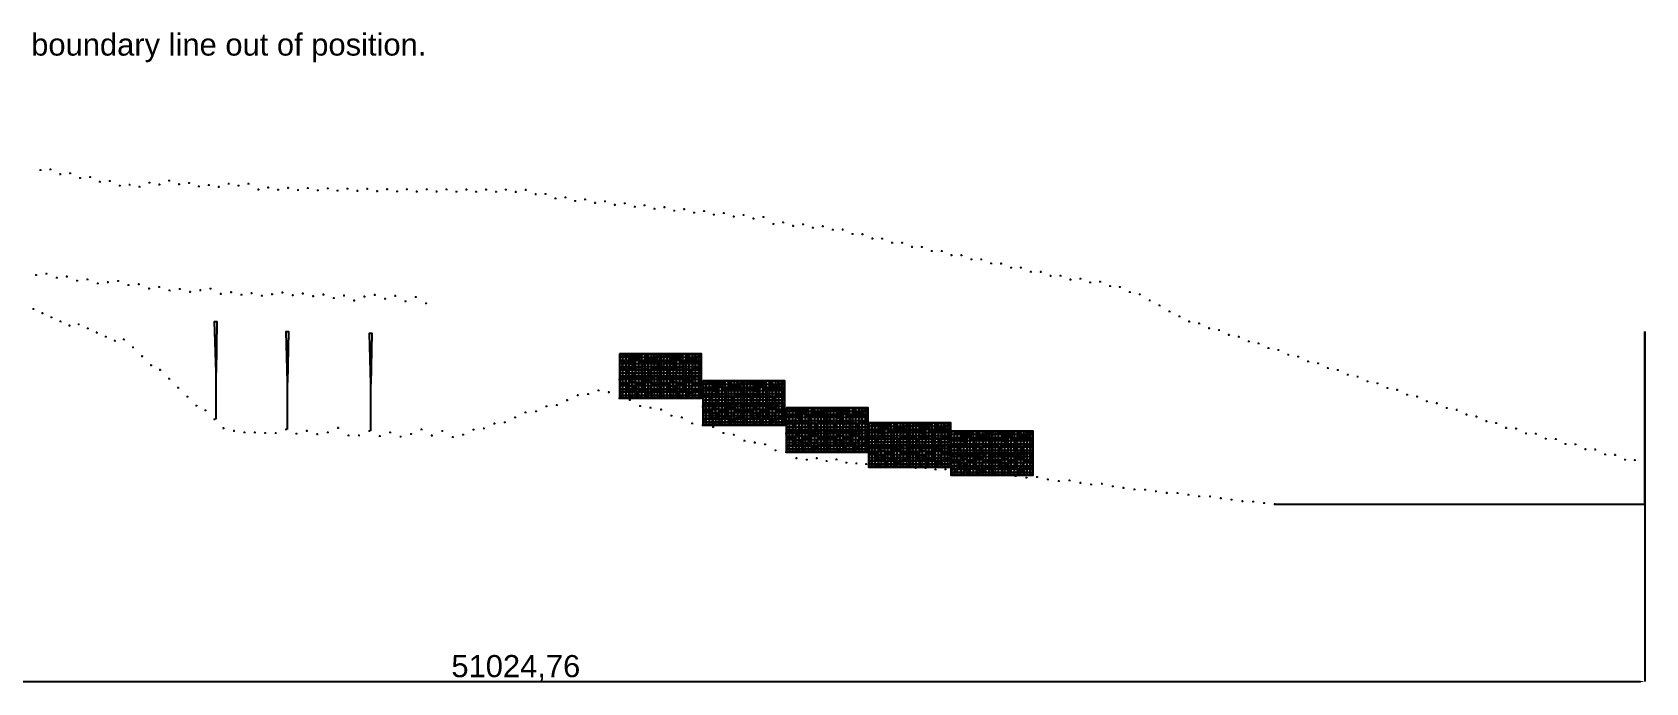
# Model space of a CAD drawing. Header units: millimetres. Extents: x -20 to 139867, y 57001 to 93759.
# Drawn here: x 103404 to 139867, y 64361 to 79057 of the extents above; entities that cross this region are included whole.
import ezdxf

# ---------------------------------------------------------------- set-up
doc = ezdxf.new("R2010")
doc.units = ezdxf.units.MM
doc.header["$PDMODE"] = 34
doc.header["$PDSIZE"] = 20
for name, color, linetype in [('cad-block.com', 250, 'Continuous'), ('hatch stone', 254, 'Continuous'), ('net', 4, 'Continuous')]:
    doc.layers.add(name, color=color, linetype=linetype)
doc.styles.get("Standard").update_dxf_attribs({"font": 'arial.ttf', "height": 100})
doc.dimstyles.new('ISO-25', dxfattribs={"dimtxt": 2.5, "dimasz": 2.5, "dimexe": 1.25, "dimexo": 0.625, "dimtad": 1, "dimtxsty": 'Standard', "dimcen": 2.5, "dimadec": 0, "dimazin": 0, "dimtfac": 1, "dimtmove": 0, "dimatfit": 3, "dimfxl": 1, "dimarcsym": 0})

# ---------------------------------------------------------------- blocks, each defined once
blk = doc.blocks.new('*D4')
at = {"color": 0, "lineweight": -2, "transparency": 16777216}
for p, q in [((88820, 78624), (88820, 64387)), ((139845, 72295), (139845, 64387)), ((88920, 64388), (139745, 64388))]:
    blk.add_line(p, q, dxfattribs=at)
at = {"color": 0, "transparency": 16777216}
for points in [[(88920, 64405), (88920, 64372), (88820, 64388)], [(139745, 64405), (139745, 64372), (139845, 64388)]]:
    blk.add_solid(points, dxfattribs=at)
at = {"layer": 'Defpoints', "color": 0, "transparency": 16777216}
for p in [(88820, 78625), (139845, 72296), (139845, 64388)]:
    blk.add_point(p, dxfattribs=at)
at = {"color": 0, "transparency": 16777216, "insert": (114332, 64690), "char_height": 500, "attachment_point": 5}
blk.add_mtext('51024,76', dxfattribs=at)
blk = doc.blocks.new('Gabion wall')
at = {"layer": 'hatch stone'}
h = blk.add_hatch(color=256, dxfattribs=at)
h.dxf.hatch_style = 1
h.paths.add_polyline_path([(401, 696), (401, 690), (424, 676), (443, 686), (444, 696)])
h.paths.add_polyline_path([(619, 470), (634, 440), (644, 438), (644, 474)])
h.paths.add_polyline_path([(603, 559), (603, 565), (606, 570), (634, 581), (645, 581), (645, 565), (645, 553), (641, 549), (641, 540), (633, 533), (627, 533)])
h.paths.add_polyline_path([(565, 645), (556, 648), (543, 678), (571, 689), (623, 695), (644, 683), (637, 656), (623, 660), (597, 660)])
h.paths.add_polyline_path([(446, 616), (442, 620), (436, 629), (440, 643), (430, 671), (438, 681), (443, 681), (456, 693), (470, 693), (479, 696), (524, 696), (536, 684), (553, 645), (541, 626), (523, 623), (492, 617)])
h.paths.add_polyline_path([(579, 572), (577, 589), (568, 623), (563, 638), (564, 641), (611, 658), (623, 657), (632, 639), (644, 601), (644, 589), (624, 582), (610, 575), (598, 573), (584, 566)])
h.paths.add_polyline_path([(512, 564), (505, 599), (502, 613), (504, 616), (538, 623), (564, 625), (574, 586), (575, 572), (544, 569), (528, 567), (514, 560)])
h.paths.add_polyline_path([(419, 577), (419, 601), (425, 613), (495, 613), (498, 606), (494, 575), (472, 575)])
h.paths.add_polyline_path([(254, 692), (257, 677), (280, 667), (304, 661), (317, 655), (334, 662), (335, 670), (326, 680), (320, 689), (284, 693)])
h.paths.add_polyline_path([(102, 668), (93, 683), (89, 696), (116, 696), (137, 696), (138, 694), (126, 676), (121, 664)])
h.paths.add_polyline_path([(91, 668), (91, 682), (86, 693), (67, 696), (35, 696), (16, 685), (6, 664), (11, 655), (25, 653)])
h.paths.add_polyline_path([(150, 694), (171, 689), (178, 683), (181, 673), (184, 664), (181, 655), (170, 649), (166, 641), (149, 648), (134, 658), (130, 664), (130, 673), (132, 681), (137, 687)])
h.paths.add_polyline_path([(181, 679), (187, 665), (193, 666), (203, 669), (219, 666), (251, 671), (254, 676), (252, 686), (218, 692), (205, 696), (189, 696), (180, 685)])
h.paths.add_polyline_path([(172, 648), (172, 624), (177, 608), (185, 603), (219, 603), (231, 612), (231, 621), (229, 636), (227, 648), (230, 659), (225, 662), (205, 666), (196, 664), (184, 653)])
h.paths.add_polyline_path([(146, 570), (162, 578), (169, 590), (174, 601), (168, 621), (168, 634), (132, 654), (115, 663), (53, 652), (28, 644), (17, 638), (7, 628), (5, 616), (5, 599), (14, 591), (25, 588), (41, 582), (48, 573), (68, 570), (75, 572), (110, 572)])
h.paths.add_polyline_path([(172, 546), (210, 546), (220, 543), (224, 549), (233, 592), (227, 598), (188, 598), (176, 593), (171, 584), (171, 555)])
h.paths.add_polyline_path([(234, 614), (234, 625), (234, 639), (230, 649), (237, 667), (272, 667), (280, 662), (306, 657), (313, 645), (311, 626), (296, 624), (276, 613), (268, 605), (239, 607)])
h.paths.add_polyline_path([(283, 609), (283, 614), (298, 622), (310, 620), (315, 600), (312, 594), (307, 592)])
h.paths.add_polyline_path([(320, 584), (341, 584), (367, 573), (413, 577), (413, 602), (437, 643), (429, 665), (390, 693), (341, 684), (341, 658), (321, 653), (316, 628), (313, 622)])
h.paths.add_polyline_path([(545, 472), (517, 476), (507, 490), (507, 535), (514, 557), (531, 566), (545, 566), (560, 570), (575, 570), (580, 564), (595, 561), (616, 540), (620, 532), (627, 530), (637, 519), (640, 481), (634, 474)])
h.paths.add_polyline_path([(367, 467), (367, 496), (376, 570), (391, 570), (450, 570), (492, 573), (501, 568), (504, 512), (502, 493), (506, 478), (506, 468), (496, 458), (458, 454), (427, 459), (375, 459)])
h.paths.add_polyline_path([(301, 487), (270, 490), (259, 485), (233, 495), (227, 504), (227, 551), (254, 590), (279, 606), (286, 604), (318, 581), (368, 568), (368, 552), (360, 486)])
h.paths.add_polyline_path([(154, 479), (148, 489), (154, 520), (154, 530), (161, 545), (181, 542), (213, 542), (221, 537), (221, 495), (211, 485), (168, 481)])
h.paths.add_polyline_path([(52, 497), (50, 513), (55, 544), (63, 560), (78, 569), (90, 567), (101, 570), (123, 565), (136, 567), (159, 560), (161, 550), (143, 510), (127, 428), (111, 428), (80, 467)])
h.paths.add_polyline_path([(5, 469), (5, 583), (27, 583), (31, 583), (42, 577), (46, 566), (46, 490), (39, 483), (28, 479), (19, 471), (10, 467)])
h.paths.add_polyline_path([(618, 354), (538, 355), (524, 355), (505, 365), (493, 387), (485, 424), (485, 446), (508, 464), (540, 468), (594, 468), (620, 455), (638, 426), (642, 412), (642, 376), (637, 363)])
h.paths.add_polyline_path([(367, 357), (369, 394), (373, 405), (371, 426), (375, 436), (379, 453), (404, 453), (432, 451), (449, 446), (470, 446), (479, 441), (486, 393), (486, 371), (478, 355), (437, 354), (396, 354)])
h.paths.add_polyline_path([(247, 374), (250, 358), (288, 354), (346, 355), (366, 372), (366, 394), (352, 419), (352, 435), (364, 435), (370, 441), (350, 473), (310, 480), (277, 486), (268, 483), (264, 477), (264, 460), (264, 444), (256, 424)])
h.paths.add_polyline_path([(115, 358), (115, 377), (126, 417), (143, 460), (169, 477), (208, 481), (245, 481), (262, 471), (262, 453), (256, 442), (247, 405), (242, 377), (230, 354), (164, 353)])
h.paths.add_polyline_path([(16, 356), (47, 356), (75, 354), (110, 356), (116, 418), (96, 438), (76, 466), (67, 472), (56, 478), (18, 468), (7, 442), (7, 371)])
h = blk.add_hatch(color=256, dxfattribs=at)
h.dxf.hatch_style = 1
h.paths.add_polyline_path([(252, 310), (245, 321), (264, 340), (312, 340), (318, 326), (300, 324)])
h.paths.add_polyline_path([(100, 327), (90, 342), (96, 344), (120, 344), (135, 341), (138, 323), (129, 324), (124, 330)])
h.paths.add_polyline_path([(11, 281), (3, 284), (3, 300), (12, 320), (16, 344), (46, 344), (48, 337), (44, 327), (19, 297)])
h.paths.add_polyline_path([(173, 310), (173, 312), (194, 316), (212, 316), (209, 306), (189, 295)], flags=17)
h.paths.add_polyline_path([(122, 326), (100, 282), (100, 223), (111, 220), (152, 251), (157, 265), (189, 290), (172, 307), (145, 312)])
h.paths.add_polyline_path([(144, 336), (139, 321), (147, 317), (179, 315), (203, 323), (229, 326), (237, 321), (245, 334), (244, 337), (238, 342), (171, 342), (164, 338), (149, 338)])
h.paths.add_polyline_path([(92, 218), (73, 223), (47, 223), (22, 229), (16, 235), (11, 258), (13, 274), (21, 293), (46, 325), (66, 333), (89, 329), (113, 318), (96, 283), (93, 251), (89, 240), (94, 224)])
h.paths.add_polyline_path([(222, 324), (230, 324), (241, 313), (248, 300), (245, 257), (242, 253), (158, 253), (157, 257), (158, 261), (167, 271), (193, 289), (211, 304), (217, 320)])
h.paths.add_polyline_path([(392, 322), (370, 314), (358, 313), (340, 320), (325, 323), (321, 329), (321, 333), (332, 342), (388, 342), (394, 331)])
h.paths.add_polyline_path([(645, 284), (648, 334), (639, 338), (630, 342), (621, 339), (618, 336), (626, 306), (634, 296), (635, 284)])
h.paths.add_polyline_path([(615, 220), (615, 207), (636, 182), (646, 176), (647, 216), (643, 227), (631, 229)])
h.paths.add_polyline_path([(516, 222), (512, 232), (507, 240), (511, 263), (517, 318), (527, 332), (536, 344), (606, 340), (615, 336), (622, 310), (635, 263), (631, 233), (603, 220), (587, 227), (547, 225)])
h.paths.add_polyline_path([(468, 269), (466, 274), (463, 289), (463, 296), (455, 298), (449, 320), (455, 326), (477, 336), (492, 337), (501, 323), (502, 318), (512, 317), (513, 308), (510, 291), (508, 262), (503, 254), (499, 253), (480, 266), (471, 266)])
h.paths.add_polyline_path([(384, 256), (378, 286), (367, 293), (366, 306), (371, 312), (435, 333), (442, 330), (447, 317), (455, 288), (459, 276), (457, 275), (449, 272), (441, 267), (399, 259), (390, 255)])
h.paths.add_polyline_path([(272, 252), (275, 233), (280, 231), (304, 232), (347, 234), (369, 232), (376, 243), (376, 280), (374, 285), (367, 286), (364, 291), (362, 303), (353, 309), (338, 318), (324, 320), (303, 321), (288, 317), (276, 308), (255, 304), (251, 295), (248, 266), (254, 257), (262, 253)])
h.paths.add_polyline_path([(262, 178), (265, 192), (269, 213), (279, 226), (295, 226), (330, 225), (346, 229), (372, 229), (374, 203), (372, 181), (366, 159), (350, 148), (327, 139), (301, 140), (288, 145), (272, 156)])
h.paths.add_polyline_path([(198, 194), (201, 218), (200, 246), (204, 248), (267, 250), (270, 247), (267, 215), (261, 189), (232, 191), (198, 193)])
h.paths.add_polyline_path([(138, 189), (131, 195), (125, 214), (130, 225), (146, 237), (171, 246), (188, 246), (196, 238), (196, 214), (193, 203), (193, 196), (192, 192), (162, 187)])
h.paths.add_polyline_path([(9, 118), (59, 109), (98, 112), (111, 129), (124, 180), (127, 189), (124, 212), (85, 216), (67, 221), (52, 221), (21, 224), (16, 219), (11, 196), (5, 150), (4, 132)])
h.paths.add_polyline_path([(112, 119), (113, 131), (128, 171), (142, 187), (161, 184), (201, 190), (221, 185), (226, 177), (224, 155), (223, 111), (218, 107), (204, 104), (180, 111), (170, 114), (156, 110), (142, 113), (115, 117)])
h.paths.add_polyline_path([(246, 91), (229, 100), (227, 111), (228, 134), (227, 162), (230, 182), (236, 188), (259, 186), (260, 183), (258, 177), (269, 155), (267, 140), (264, 114), (261, 94), (254, 91)])
h.paths.add_polyline_path([(379, 162), (427, 150), (446, 144), (473, 140), (486, 144), (491, 172), (494, 188), (504, 192), (510, 196), (510, 220), (498, 249), (478, 264), (454, 264), (399, 257), (383, 247), (379, 239), (379, 195), (376, 173), (376, 167)])
h.paths.add_polyline_path([(507, 107), (494, 136), (497, 177), (517, 199), (522, 201), (522, 216), (526, 219), (543, 220), (552, 214), (585, 224), (596, 220), (622, 193), (634, 179), (646, 171), (645, 147), (634, 128), (631, 124), (624, 120), (601, 115), (592, 117), (542, 117), (519, 106)])
h.paths.add_polyline_path([(393, 129), (395, 137), (412, 151), (424, 149), (434, 128), (439, 116), (437, 99), (427, 85), (423, 85), (410, 95), (396, 121)])
h.paths.add_polyline_path([(343, 126), (337, 136), (339, 139), (363, 151), (369, 157), (386, 144), (390, 136), (389, 129), (378, 123), (371, 121), (361, 121)])
h.paths.add_polyline_path([(456, 87), (470, 82), (486, 81), (493, 85), (501, 85), (506, 93), (501, 109), (497, 119), (489, 138), (470, 138), (445, 141), (435, 135), (440, 120), (440, 102), (451, 88)])
h.paths.add_polyline_path([(533, 8), (518, 12), (511, 23), (511, 75), (516, 81), (521, 103), (546, 113), (585, 113), (598, 110), (627, 110), (635, 89), (639, 47), (637, 19), (627, 10), (602, 8), (564, 8)])
h.paths.add_polyline_path([(434, 10), (421, 35), (417, 59), (412, 73), (413, 85), (420, 84), (427, 85), (502, 80), (504, 78), (507, 70), (508, 21), (502, 11), (487, 8), (466, 11), (461, 8), (446, 8)])
edge = h.paths.add_edge_path()
edge.add_line((304, 8), (301, 10))
edge.add_line((301, 10), (280, 12))
edge.add_arc((280, 15), 2.96, 209.2961, 270, ccw=False)
edge.add_line((278, 14), (274, 40))
edge.add_line((274, 40), (272, 64))
edge.add_line((272, 64), (273, 71))
edge.add_line((273, 71), (267, 87))
edge.add_line((267, 87), (266, 97))
edge.add_line((266, 97), (272, 103))
edge.add_line((272, 103), (268, 117))
edge.add_line((268, 117), (269, 136))
edge.add_line((269, 136), (273, 144))
edge.add_arc((277, 142), 4.67, 64.5498, 152.2084, ccw=False)
edge.add_line((279, 146), (297, 136))
edge.add_line((297, 136), (311, 137))
edge.add_arc((313, 116), 21.2, 54.6393, 95.204, ccw=False)
edge.add_arc((385, 218), 104, 234.6393, 245.4339)
edge.add_arc((351, 142), 21, 245.4339, 274.9507)
edge.add_line((352, 122), (394, 120))
edge.add_line((394, 120), (402, 105))
edge.add_line((402, 105), (408, 94))
edge.add_line((408, 94), (412, 60))
edge.add_line((412, 60), (411, 49))
edge.add_line((411, 49), (413, 37))
edge.add_arc((374, 34), 39.2, -13.0449, 4.922, ccw=False)
edge.add_line((412, 25), (401, 8))
edge.add_line((401, 8), (337, 8))
edge.add_line((337, 8), (329, 11))
edge.add_line((329, 11), (304, 8))
edge = h.paths.add_edge_path()
edge.add_line((178, 13), (173, 37))
edge.add_line((173, 37), (169, 52))
edge.add_line((169, 52), (163, 83))
edge.add_line((163, 83), (163, 95))
edge.add_arc((168, 96), 4.67, 121.7826, 180.5803, ccw=False)
edge.add_line((165, 100), (216, 98))
edge.add_line((216, 98), (236, 92))
edge.add_line((236, 92), (244, 88))
edge.add_line((244, 88), (257, 87))
edge.add_arc((256, 76), 11, 37.3875, 83.6673, ccw=False)
edge.add_line((265, 83), (268, 75))
edge.add_arc((231, 61), 39, -1.9087, 20.7767, ccw=False)
edge.add_arc((388, 56), 118, 178.0913, 190.6861)
edge.add_line((272, 34), (270, 10))
edge.add_line((270, 10), (263, 8))
edge.add_line((263, 8), (228, 8))
edge.add_line((228, 8), (218, 12))
edge.add_line((218, 12), (199, 12))
edge.add_line((199, 12), (184, 9))
edge.add_line((184, 9), (181, 9))
edge.add_line((181, 9), (178, 13))
edge = h.paths.add_edge_path()
edge.add_line((13, 15), (13, 36))
edge.add_arc((155, 36), 142, 155.7178, 180, ccw=False)
edge.add_arc((37, 90), 12.4, 106.8827, 155.7178, ccw=False)
edge.add_arc((54, 34), 71, 94.0486, 106.8827, ccw=False)
edge.add_arc((1288, -20280), 20422, 93.2235, 93.4786, ccw=False)
edge.add_arc((142, 92), 18.3, 4.1621, 95.9726, ccw=False)
edge.add_arc((391, 75), 231, 175.5292, 189.8576)
edge.add_line((163, 35), (154, 11))
edge.add_arc((148, 14), 5.94, 263.0464, 333.1808, ccw=False)
edge.add_line((148, 8), (66, 9))
edge.add_line((66, 9), (22, 11))
edge.add_arc((22, 23), 12.4, 221.3823, 267.2671, ccw=False)
at = {"color": 0}
for points in [[(146, 570), (162, 578), (169, 590), (174, 601), (168, 621), (168, 634), (132, 654), (115, 663), (53, 652), (28, 644), (17, 638), (7, 628), (5, 616), (5, 599), (14, 591), (25, 588), (41, 582), (48, 573), (68, 570), (75, 572), (110, 572), (146, 570)], [(5, 469), (5, 583), (27, 583), (31, 583), (42, 577), (46, 566), (46, 490), (39, 483), (28, 479), (19, 471), (10, 467), (5, 469)], [(91, 668), (91, 682), (86, 693), (67, 696), (35, 696), (16, 685), (6, 664), (11, 655), (25, 653), (91, 668)], [(52, 497), (50, 513), (55, 544), (63, 560), (78, 569), (90, 567), (101, 570), (123, 565), (136, 567), (159, 560), (161, 550), (143, 510), (127, 428), (111, 428), (80, 467), (52, 497)], [(102, 668), (93, 683), (89, 696), (116, 696), (137, 696), (138, 694), (126, 676), (121, 664), (102, 668)], [(150, 694), (171, 689), (178, 683), (181, 673), (184, 664), (181, 655), (170, 649), (166, 641), (149, 648), (134, 658), (130, 664), (130, 673), (132, 681), (137, 687), (150, 694)], [(154, 479), (148, 489), (154, 520), (154, 530), (161, 545), (181, 542), (213, 542), (221, 537), (221, 495), (211, 485), (168, 481), (154, 479)], [(172, 546), (210, 546), (220, 543), (224, 549), (233, 592), (227, 598), (188, 598), (176, 593), (171, 584), (171, 555), (172, 546)], [(172, 648), (172, 624), (177, 608), (185, 603), (219, 603), (231, 612), (231, 621), (229, 636), (227, 648), (230, 659), (225, 662), (205, 666), (196, 664), (184, 653), (172, 648)], [(181, 679), (187, 665), (193, 666), (203, 669), (219, 666), (251, 671), (254, 676), (252, 686), (218, 692), (205, 696), (189, 696), (180, 685), (181, 679)], [(301, 487), (270, 490), (259, 485), (233, 495), (227, 504), (227, 551), (254, 590), (279, 606), (286, 604), (318, 581), (368, 568), (368, 552), (360, 486), (301, 487)], [(234, 614), (234, 625), (234, 639), (230, 649), (237, 667), (272, 667), (280, 662), (306, 657), (313, 645), (311, 626), (296, 624), (276, 613), (268, 605), (239, 607), (234, 614)], [(254, 692), (257, 677), (280, 667), (304, 661), (317, 655), (334, 662), (335, 670), (326, 680), (320, 689), (284, 693), (254, 692)], [(283, 609), (283, 614), (298, 622), (310, 620), (315, 600), (312, 594), (307, 592), (283, 609)], [(320, 584), (341, 584), (367, 573), (413, 577), (413, 602), (437, 643), (429, 665), (390, 693), (390, 693), (390, 693), (390, 693), (341, 684), (341, 658), (321, 653), (316, 628), (313, 622), (320, 584)], [(367, 467), (367, 496), (376, 570), (391, 570), (450, 570), (492, 573), (501, 568), (504, 512), (502, 493), (506, 478), (506, 468), (496, 458), (458, 454), (427, 459), (375, 459), (367, 467)], [(401, 696), (401, 690), (424, 676), (443, 686), (444, 696)], [(419, 577), (419, 601), (425, 613), (495, 613), (498, 606), (494, 575), (472, 575), (419, 577)], [(446, 616), (442, 620), (436, 629), (440, 643), (430, 671), (438, 681), (443, 681), (456, 693), (470, 693), (479, 696), (524, 696), (536, 684), (553, 645), (541, 626), (523, 623), (492, 617), (446, 616)], [(512, 564), (505, 599), (502, 613), (504, 616), (538, 623), (564, 625), (574, 586), (575, 572), (544, 569), (528, 567), (514, 560), (512, 564)], [(545, 472), (517, 476), (507, 490), (507, 535), (514, 557), (531, 566), (545, 566), (560, 570), (575, 570), (580, 564), (595, 561), (616, 540), (620, 532), (627, 530), (637, 519), (640, 481), (634, 474), (545, 472)], [(565, 645), (556, 648), (543, 678), (571, 689), (623, 695), (623, 695), (644, 683), (637, 656), (623, 660), (597, 660), (565, 645)], [(579, 572), (577, 589), (568, 623), (563, 638), (564, 641), (611, 658), (623, 657), (632, 639), (644, 601), (644, 589), (624, 582), (610, 575), (598, 573), (584, 566), (579, 572)], [(603, 559), (603, 565), (606, 570), (634, 581), (645, 581), (645, 565), (645, 553), (641, 549), (641, 540), (633, 533), (627, 533), (603, 559)], [(11, 281), (3, 284), (3, 300), (12, 320), (16, 344), (46, 344), (48, 337), (44, 327), (19, 297), (11, 281)], [(16, 356), (47, 356), (75, 354), (110, 356), (116, 418), (96, 438), (76, 466), (67, 472), (56, 478), (18, 468), (7, 442), (7, 371), (16, 356)], [(92, 218), (73, 223), (47, 223), (22, 229), (16, 235), (11, 258), (13, 274), (21, 293), (46, 325), (66, 333), (89, 329), (113, 318), (96, 283), (93, 251), (89, 240), (94, 224), (92, 218)], [(100, 327), (90, 342), (96, 344), (120, 344), (135, 341), (138, 323), (129, 324), (124, 330), (100, 327)], [(122, 326), (100, 282), (100, 223), (111, 220), (152, 251), (157, 265), (189, 290), (172, 307), (145, 312), (122, 326)], [(115, 358), (115, 377), (126, 417), (143, 460), (169, 477), (208, 481), (245, 481), (262, 471), (262, 453), (256, 442), (247, 405), (242, 377), (230, 354), (164, 353), (115, 358)], [(144, 336), (139, 321), (147, 317), (179, 315), (203, 323), (229, 326), (237, 321), (245, 334), (244, 337), (238, 342), (171, 342), (164, 338), (149, 338), (144, 336)], [(222, 324), (230, 324), (241, 313), (248, 300), (245, 257), (242, 253), (158, 253), (157, 257), (158, 261), (167, 271), (193, 289), (211, 304), (217, 320), (222, 324)], [(173, 310), (173, 312), (194, 316), (212, 316), (209, 306), (189, 295), (173, 310)], [(252, 310), (245, 321), (264, 340), (312, 340), (318, 326), (300, 324), (252, 310)], [(247, 374), (250, 358), (288, 354), (346, 355), (366, 372), (366, 394), (352, 419), (352, 435), (364, 435), (370, 441), (350, 473), (310, 480), (277, 486), (268, 483), (264, 477), (264, 460), (264, 444), (256, 424), (247, 374)], [(272, 252), (272, 252), (272, 252), (275, 233), (280, 231), (304, 232), (347, 234), (369, 232), (376, 243), (376, 280), (374, 285), (367, 286), (364, 291), (362, 303), (353, 309), (338, 318), (324, 320), (303, 321), (288, 317), (276, 308), (255, 304), (251, 295), (248, 266), (254, 257), (262, 253), (272, 252)], [(392, 322), (370, 314), (358, 313), (340, 320), (325, 323), (321, 329), (321, 333), (332, 342), (388, 342), (394, 331), (392, 322)], [(384, 256), (378, 286), (367, 293), (366, 306), (371, 312), (435, 333), (442, 330), (447, 317), (455, 288), (459, 276), (457, 275), (449, 272), (441, 267), (399, 259), (390, 255), (384, 256)], [(367, 357), (369, 394), (373, 405), (371, 426), (375, 436), (379, 453), (404, 453), (432, 451), (449, 446), (470, 446), (479, 441), (486, 393), (486, 371), (478, 355), (437, 354), (396, 354), (367, 357)], [(379, 162), (427, 150), (446, 144), (473, 140), (486, 144), (491, 172), (494, 188), (504, 192), (510, 196), (510, 220), (498, 249), (478, 264), (454, 264), (399, 257), (383, 247), (379, 239), (379, 195), (376, 173), (376, 167), (379, 162)], [(468, 269), (466, 274), (463, 289), (463, 296), (455, 298), (449, 320), (455, 326), (477, 336), (492, 337), (501, 323), (502, 318), (512, 317), (513, 308), (510, 291), (508, 262), (503, 254), (499, 253), (480, 266), (471, 266), (468, 269)], [(618, 354), (538, 355), (524, 355), (505, 365), (493, 387), (485, 424), (485, 446), (508, 464), (540, 468), (594, 468), (620, 455), (638, 426), (642, 412), (642, 376), (637, 363), (618, 354)], [(516, 222), (512, 232), (507, 240), (511, 263), (517, 318), (527, 332), (536, 344), (606, 340), (615, 336), (622, 310), (635, 263), (631, 233), (603, 220), (587, 227), (547, 225), (516, 222)], [(645, 284), (648, 334), (639, 338), (630, 342), (621, 339), (618, 336), (626, 306), (634, 296), (635, 284), (645, 284)], [(619, 470), (634, 440), (644, 438), (644, 474), (619, 470)], [(9, 118), (59, 109), (98, 112), (111, 129), (124, 180), (127, 189), (124, 212), (85, 216), (67, 221), (52, 221), (21, 224), (16, 219), (11, 196), (5, 150), (4, 132), (9, 118)], [(112, 119), (113, 131), (128, 171), (142, 187), (161, 184), (201, 190), (221, 185), (226, 177), (224, 155), (223, 111), (218, 107), (204, 104), (180, 111), (170, 114), (156, 110), (142, 113), (115, 117), (112, 119)], [(138, 189), (131, 195), (125, 214), (130, 225), (146, 237), (171, 246), (188, 246), (196, 238), (196, 214), (193, 203), (193, 196), (192, 192), (162, 187), (138, 189)], [(198, 194), (201, 218), (200, 246), (204, 248), (267, 250), (270, 247), (267, 215), (261, 189), (232, 191), (198, 193)], [(246, 91), (229, 100), (227, 111), (228, 134), (227, 162), (230, 182), (236, 188), (259, 186), (260, 183), (258, 177), (269, 155), (267, 140), (264, 114), (261, 94), (254, 91), (246, 91)], [(262, 178), (265, 192), (269, 213), (279, 226), (295, 226), (330, 225), (346, 229), (372, 229), (374, 203), (372, 181), (366, 159), (350, 148), (327, 139), (301, 140), (288, 145), (272, 156), (262, 178)], [(343, 126), (337, 136), (339, 139), (363, 151), (369, 157), (386, 144), (390, 136), (389, 129), (378, 123), (371, 121), (361, 121), (343, 126)], [(393, 129), (395, 137), (412, 151), (424, 149), (434, 128), (439, 116), (437, 99), (427, 85), (423, 85), (410, 95), (396, 121), (393, 129)], [(434, 10), (421, 35), (417, 59), (412, 73), (413, 85), (420, 84), (427, 85), (502, 80), (504, 78), (507, 70), (508, 21), (502, 11), (487, 8), (466, 11), (461, 8), (446, 8), (434, 10)], [(456, 87), (470, 82), (486, 81), (493, 85), (501, 85), (506, 93), (501, 109), (497, 119), (489, 138), (470, 138), (445, 141), (435, 135), (440, 120), (440, 102), (451, 88), (456, 87)], [(507, 107), (494, 136), (497, 177), (517, 199), (522, 201), (522, 216), (526, 219), (543, 220), (552, 214), (585, 224), (596, 220), (622, 193), (634, 179), (646, 171), (645, 147), (634, 128), (631, 124), (624, 120), (601, 115), (592, 117), (542, 117), (519, 106), (507, 107)], [(533, 8), (518, 12), (511, 23), (511, 75), (516, 81), (521, 103), (546, 113), (585, 113), (598, 110), (627, 110), (635, 89), (639, 47), (637, 19), (627, 10), (602, 8), (564, 8), (533, 8)], [(615, 220), (615, 207), (636, 182), (646, 176), (647, 216), (643, 227), (631, 229), (615, 220)]]:
    blk.add_lwpolyline(points, close=True, dxfattribs=at)
for points in [[(13, 15), (13, 36, -0.106349), (26, 95, -0.216368), (33, 102, -0.056058), (49, 104, -0.001113), (140, 110, 0.018876), (140, 110, -0.423499), (160, 93, -0.036075), (160, 93, 0.062601), (163, 35, -0.163697), (163, 35), (154, 11, -0.315943), (148, 8), (66, 9), (66, 9), (22, 11, -0.202929), (13, 15, -2.213841)], [(178, 13), (173, 37), (169, 52), (163, 83), (163, 95, -0.262334), (165, 100), (216, 98), (236, 92), (244, 88), (257, 87, -0.204724), (265, 83), (268, 75, -0.099308), (270, 60, 0.055011), (272, 34), (270, 10), (263, 8), (228, 8), (218, 12), (199, 12), (184, 9), (181, 9), (178, 13)], [(304, 8), (301, 10), (280, 12), (280, 12, -0.271244), (278, 14), (274, 40), (272, 64), (273, 71), (267, 87), (266, 97), (272, 103), (268, 117), (269, 136), (273, 144, -0.402294), (279, 146), (297, 136), (311, 137, -0.178869), (325, 133, 0.047136), (342, 123, 0.129508), (352, 122), (394, 120), (402, 105), (408, 94), (412, 60), (411, 49), (413, 37, -0.078557), (412, 25), (401, 8), (337, 8), (329, 11)]]:
    blk.add_lwpolyline(points, format="xyb", close=True, dxfattribs=at)
at = {"layer": 'net'}
for points in [[(0, 700), (0, 350), (650, 350), (650, 700), (0, 700)], [(0, 650), (650, 650)], [(0, 600), (650, 600)], [(0, 550), (650, 550)], [(50, 700), (50, 350)], [(100, 700), (100, 350)], [(150, 700), (150, 350)], [(200, 700), (200, 350)], [(250, 700), (250, 350)], [(300, 700), (300, 350)], [(350, 700), (350, 350)], [(400, 700), (400, 350)], [(450, 700), (450, 350)], [(500, 700), (500, 350)], [(550, 700), (550, 350)], [(600, 700), (600, 350)], [(0, 500), (650, 500)], [(0, 450), (650, 450)], [(0, 400), (650, 400)], [(0, 350), (0, 0), (650, 0), (650, 350), (0, 350)], [(0, 300), (650, 300)], [(50, 350), (50, 0)], [(100, 350), (100, 0)], [(150, 350), (150, 0)], [(200, 350), (200, 0)], [(250, 350), (250, 0)], [(300, 350), (300, 0)], [(350, 350), (350, 0)], [(400, 350), (400, 0)], [(450, 350), (450, 0)], [(500, 350), (500, 0)], [(550, 350), (550, 0)], [(600, 350), (600, 0)], [(0, 250), (650, 250)], [(0, 200), (650, 200)], [(0, 150), (650, 150)], [(0, 100), (650, 100)], [(0, 50), (650, 50)]]:
    blk.add_lwpolyline(points, dxfattribs=at)
for points in [[(3, 697), (3, 353), (647, 353), (647, 697)], [(3, 347), (3, 3), (647, 3), (647, 347)]]:
    blk.add_lwpolyline(points, close=True, dxfattribs=at)
blk = doc.blocks.new('*U14')
at = {"layer": 'cad-block.com', "xscale": 1.428571428, "yscale": 1.428571428, "zscale": 1.428571428}
blk.add_blockref('Gabion wall', (-464, -500), dxfattribs=at)
blk = doc.blocks.new('*U13')
at = {"color": 0, "linetype": 'ByBlock', "lineweight": -2, "transparency": 16777216}
for p in [(0, 0), (929, 0)]:
    blk.add_blockref('*U14', p, dxfattribs=at)
blk = doc.blocks.new('*U16')
at = {"layer": 'cad-block.com', "xscale": 1.428571428, "yscale": 1.428571428, "zscale": 1.428571428}
blk.add_blockref('Gabion wall', (-464, -500), dxfattribs=at)
blk = doc.blocks.new('*U15')
at = {"color": 0, "linetype": 'ByBlock', "lineweight": -2, "transparency": 16777216}
for p in [(0, 0), (929, 0)]:
    blk.add_blockref('*U16', p, dxfattribs=at)
blk = doc.blocks.new('*U18')
at = {"layer": 'cad-block.com', "xscale": 1.428571428, "yscale": 1.428571428, "zscale": 1.428571428}
blk.add_blockref('Gabion wall', (-464, -500), dxfattribs=at)
blk = doc.blocks.new('*U17')
at = {"color": 0, "linetype": 'ByBlock', "lineweight": -2, "transparency": 16777216}
for p in [(0, 0), (929, 0)]:
    blk.add_blockref('*U18', p, dxfattribs=at)
blk = doc.blocks.new('*U20')
at = {"layer": 'cad-block.com', "xscale": 1.428571428, "yscale": 1.428571428, "zscale": 1.428571428}
blk.add_blockref('Gabion wall', (-464, -500), dxfattribs=at)
blk = doc.blocks.new('*U19')
at = {"color": 0, "linetype": 'ByBlock', "lineweight": -2, "transparency": 16777216}
for p in [(0, 0), (929, 0)]:
    blk.add_blockref('*U20', p, dxfattribs=at)
blk = doc.blocks.new('*U22')
at = {"layer": 'cad-block.com', "xscale": 1.428571428, "yscale": 1.428571428, "zscale": 1.428571428}
blk.add_blockref('Gabion wall', (-464, -500), dxfattribs=at)
blk = doc.blocks.new('*U21')
at = {"color": 0, "linetype": 'ByBlock', "lineweight": -2, "transparency": 16777216}
for p in [(0, 0), (929, 0)]:
    blk.add_blockref('*U22', p, dxfattribs=at)

msp = doc.modelspace()

# ---------------------------------------------------------------- linework, layer by layer
at = {"color": 30, "true_color": 0xf26722}
for p, q in [((139844.673, 68396.224), (139844.673, 72295.79)), ((131484.673, 68396.224), (139844.673, 68396.224))]:
    msp.add_line(p, q, dxfattribs=at)
for points in [[(107557.009, 70314.504), (107557.009, 71369.485), (107523.259, 72525.325), (107577.14, 72525.325), (107557.009, 71369.485)], [(109173.967, 70086.145), (109173.967, 71141.126), (109140.218, 72296.966), (109194.099, 72296.966), (109173.967, 71141.126)], [(111056.996, 70050.719), (111056.996, 71105.7), (111023.246, 72261.54), (111077.127, 72261.54), (111056.996, 71105.7)]]:
    msp.add_lwpolyline(points, dxfattribs=at)
at = {"color": 30, "lineweight": 0, "true_color": 0xf26722}
for p in [(103590.769, 75944.461), (103814.57, 75958.959), (104038.371, 75852.242), (104262.172, 75871.733), (104485.973, 75765.766), (104709.774, 75785.257), (104933.575, 75679.291), (105157.376, 75698.782), (105381.176, 75592.815), (105604.977, 75612.306), (105828.778, 75567.87), (106052.579, 75660.2), (106276.38, 75617.204), (106500.181, 75705.87), (106723.982, 75625.737), (106947.783, 75654.167), (107171.583, 75574.034), (107395.384, 75606.208), (107619.185, 75564.028), (107842.986, 75634.498), (108066.787, 75592.318), (108290.588, 75634.511), (108514.389, 75505.09), (108738.19, 75549.709), (108961.99, 75498.896), (109185.791, 75543.516), (109409.592, 75492.703), (109633.393, 75537.323), (109857.194, 75486.51), (110080.995, 75531.129), (110304.796, 75480.316), (110528.597, 75524.936), (110752.397, 75474.123), (110976.198, 75518.743), (111199.999, 75467.93), (111423.8, 75512.965), (111647.601, 75462.534), (111871.402, 75511.128), (112095.203, 75460.697), (112319.004, 75509.29), (112542.804, 75458.859), (112766.605, 75507.453), (112990.406, 75457.022), (113214.207, 75505.615), (113661.809, 75503.778), (114109.411, 75501.94), (114557.012, 75497.877), (113438.008, 75455.185), (113885.61, 75453.347), (114333.211, 75451.51), (114780.813, 75399.078), (115004.614, 75403.898), (115228.415, 75305.099), (115452.216, 75326.268), (115676.017, 75247.567), (115899.818, 75282.119), (116123.619, 75203.418), (116347.419, 75237.971), (116571.22, 75159.269), (116795.021, 75193.822), (117018.822, 75115.121), (117242.623, 75149.674), (117690.225, 75105.525), (117466.424, 75070.972), (117914.026, 75026.824), (118137.826, 75061.376), (118361.627, 74982.675), (118585.428, 75017.228), (118809.229, 74938.526), (119033.03, 74973.079), (119256.831, 74894.378), (119480.632, 74928.968), (119704.433, 74850.229), (119928.233, 74885.344), (120152.034, 74727.668), (120375.835, 74762.882), (120599.636, 74684.044), (120823.437, 74719.259), (121047.238, 74640.42), (121271.039, 74675.635), (121494.84, 74596.797), (121718.64, 74601.483), (121942.441, 74501.931), (122166.242, 74494.903), (122390.043, 74396.832), (122613.844, 74395.008), (122837.645, 74303.169), (123061.446, 74301.345), (123285.247, 74209.506), (123509.047, 74207.682), (123732.848, 74115.843), (123956.649, 74114.019), (124180.45, 74022.18), (124404.251, 74020.356), (124628.052, 73928.517), (124851.853, 73926.693), (125075.654, 73834.854), (125299.454, 73833.03), (125523.255, 73741.191), (125747.056, 73739.367), (125970.857, 73647.528), (126194.658, 73645.704), (126418.459, 73553.865), (126642.26, 73555.699), (126866.061, 73472.021), (127089.861, 73490.204), (127313.662, 73406.526), (127537.463, 73424.71), (127761.264, 73323.618), (127985.065, 73302.909), (128208.866, 73188.152), (128432.667, 73136.354), (128656.468, 73000.05), (128880.269, 72887.069), (129104.069, 72750.765), (129327.87, 72637.784), (129551.671, 72522.689), (129775.472, 72479.582), (129999.273, 72372.52), (130223.074, 72329.413), (130446.875, 72222.351), (130670.676, 72179.243), (130894.476, 72072.181), (131118.277, 72029.074), (131342.078, 71922.012), (131565.879, 71878.905), (131789.68, 71771.843), (132013.481, 71728.736), (132237.282, 71621.674), (132461.083, 71578.567), (132684.883, 71471.505), (132908.684, 71428.398), (133132.485, 71321.336), (133356.286, 71278.228), (133580.087, 71171.167), (133803.888, 71128.059), (134027.689, 71020.997), (134251.49, 70977.89), (134475.29, 70870.828), (134699.091, 70827.721), (134922.892, 70720.659), (135146.693, 70677.552), (135370.494, 70570.49), (135594.295, 70527.383), (135818.096, 70420.321), (136041.897, 70377.213), (136265.697, 70270.152), (136489.498, 70227.044), (136713.299, 70119.982), (136937.1, 70104.762), (137160.901, 69994.68), (137384.702, 69986.028), (137608.503, 69875.946), (137832.304, 69867.294), (138056.104, 69757.211), (138279.905, 69748.559), (138503.706, 69638.477), (138727.507, 69629.825), (138951.308, 69519.743), (139175.109, 69511.09), (139398.91, 69401.008), (139622.711, 69392.356), (139846.511, 69282.274)]:
    msp.add_point(p, dxfattribs=at)
at = {"color": 6, "lineweight": 0}
for p in [(103492.287, 73575.206), (103724.192, 73603.143), (103956.097, 73511.081), (104188.001, 73539.018), (104419.906, 73446.956), (104651.811, 73474.893), (104883.716, 73382.832), (105115.621, 73410.769), (105347.526, 73438.705), (105579.431, 73346.644), (105811.336, 73365.269), (106275.146, 73303.054), (106043.241, 73268.501), (106507.05, 73224.353), (106738.955, 73258.906), (106970.86, 73193.083), (107202.765, 73229.323), (107434.67, 73265.563), (107666.575, 73148.647), (107898.48, 73184.887), (108130.385, 73126.429), (108362.29, 73162.669), (108594.195, 73104.211), (108826.099, 73140.451), (109058.004, 73176.691), (109289.909, 73118.233), (109521.814, 73154.473), (109753.719, 73096.015), (109985.624, 73132.255), (110217.529, 73052.88), (110449.434, 73110.037), (110681.339, 72996.308), (110913.243, 73087.819), (111145.148, 73124.059), (111377.053, 73037.173), (111608.958, 73101.841), (111840.863, 72980.601), (112072.768, 73078.039), (112304.673, 72933.024)]:
    msp.add_point(p, dxfattribs=at)
at = {"lineweight": 0}
for p in [(103429.518, 72804.998), (103429.518, 72804.998), (103634.205, 72711.641), (103634.205, 72711.641), (103838.892, 72618.283), (103838.892, 72618.283), (104043.579, 72524.926), (104043.579, 72524.926), (104248.266, 72431.568), (104248.266, 72431.568), (104452.953, 72461.039), (104452.953, 72461.039), (104657.64, 72367.681), (104657.64, 72367.681), (104862.327, 72274.324), (104862.327, 72274.324), (105067.014, 72180.966), (105067.014, 72180.966), (105271.701, 72087.608), (105271.701, 72087.608), (105476.388, 72117.079), (105476.388, 72117.079), (105681.076, 71940.547), (105681.076, 71940.547), (105885.763, 71738.83), (105885.763, 71738.83), (106090.45, 71537.114), (106090.45, 71537.114), (106295.137, 71430.1), (106295.137, 71430.1), (106499.824, 71228.383), (106499.824, 71228.383), (106704.511, 71026.667), (106704.511, 71026.667), (106909.198, 70824.951), (106909.198, 70824.951), (115495.438, 70745.637), (115495.438, 70745.637), (115730.817, 70857.239), (115730.817, 70857.239), (115966.195, 70884.274), (115966.195, 70884.274), (116201.574, 70966.348), (116201.574, 70966.348), (116436.952, 70926.053), (116436.952, 70926.053), (116672.331, 70790.157), (116672.331, 70790.157), (116907.71, 70749.862), (116907.71, 70749.862), (107113.885, 70623.234), (107113.885, 70623.234), (107318.572, 70516.22), (107318.572, 70516.22), (114318.546, 70356.761), (114318.546, 70356.761), (114553.924, 70468.363), (114553.924, 70468.363), (114789.303, 70495.398), (114789.303, 70495.398), (115024.681, 70607), (115024.681, 70607), (115260.06, 70634.035), (115260.06, 70634.035), (117143.088, 70613.966), (117143.088, 70613.966), (117378.467, 70573.671), (117378.467, 70573.671), (117613.845, 70533.376), (117613.845, 70533.376), (117849.224, 70397.479), (117849.224, 70397.479), (118084.602, 70357.184), (118084.602, 70357.184), (107523.259, 70314.504), (107523.259, 70314.504), (107727.946, 70112.787), (107727.946, 70112.787), (107963.325, 70052.45), (107963.325, 70052.45), (108198.703, 70017.192), (108198.703, 70017.192), (108434.082, 70017.89), (108434.082, 70017.89), (108669.46, 70003.736), (108669.46, 70003.736), (108904.839, 70002.864), (108904.839, 70002.864), (109140.218, 70086.145), (109140.218, 70086.145), (109375.596, 69989.408), (109375.596, 69989.408), (109610.975, 70051.585), (109610.975, 70051.585), (110081.732, 70017.024), (110081.732, 70017.024), (110317.11, 70119.84), (110317.11, 70119.84), (111023.246, 70050.719), (111023.246, 70050.719), (111494.003, 70016.158), (111494.003, 70016.158), (112200.139, 70084.414), (112200.139, 70084.414), (112670.896, 70049.853), (112670.896, 70049.853), (113377.031, 70079.486), (113377.031, 70079.486), (113612.41, 70106.522), (113612.41, 70106.522), (113847.788, 70218.124), (113847.788, 70218.124), (114083.167, 70245.159), (114083.167, 70245.159), (118319.981, 70221.288), (118319.981, 70221.288), (118555.359, 70180.993), (118555.359, 70180.993), (118790.738, 70140.698), (118790.738, 70140.698), (119026.116, 70004.802), (119026.116, 70004.802), (109846.353, 69975.952), (109846.353, 69975.952), (110552.489, 69949.041), (110552.489, 69949.041), (110787.867, 69948.169), (110787.867, 69948.169), (111258.624, 69934.713), (111258.624, 69934.713), (111729.382, 69921.257), (111729.382, 69921.257), (111964.76, 69981.598), (111964.76, 69981.598), (112435.517, 69947.038), (112435.517, 69947.038), (112906.274, 69912.477), (112906.274, 69912.477), (113141.653, 69967.885), (113141.653, 69967.885), (119261.495, 69964.507), (119261.495, 69964.507), (119496.873, 69828.611), (119496.873, 69828.611), (119732.252, 69788.316), (119732.252, 69788.316), (119967.631, 69748.021), (119967.631, 69748.021), (120203.009, 69612.124), (120203.009, 69612.124), (120438.388, 69571.829), (120438.388, 69571.829), (120673.766, 69435.933), (120673.766, 69435.933), (120909.145, 69402.713), (120909.145, 69402.713), (121132.745, 69434.915), (121132.745, 69434.915), (121356.346, 69368.575), (121356.346, 69368.575), (121579.946, 69407.987), (121579.946, 69407.987), (121803.546, 69334.71), (121803.546, 69334.71), (122027.147, 69317.687), (122027.147, 69317.687), (122250.747, 69300.846), (122250.747, 69300.846), (122474.347, 69283.823), (122474.347, 69283.823), (122697.948, 69268.114), (122697.948, 69268.114), (122921.548, 69249.959), (122921.548, 69249.959), (123145.149, 69241.186), (123145.149, 69241.186), (123368.749, 69216.094), (123368.749, 69216.094), (123592.349, 69214.258), (123592.349, 69214.258), (123815.95, 69182.23), (123815.95, 69182.23), (124039.55, 69187.33), (124039.55, 69187.33), (124263.15, 69148.366), (124263.15, 69148.366), (124486.751, 69160.402), (124486.751, 69160.402), (124710.351, 69114.501), (124710.351, 69114.501), (124933.952, 69133.474), (124933.952, 69133.474), (125157.552, 69080.637), (125157.552, 69080.637), (125381.152, 69086.169), (125381.152, 69086.169), (125625.293, 69030.852), (125625.293, 69030.852), (125869.434, 68995.891), (125869.434, 68995.891), (126113.575, 69009.488), (126113.575, 69009.488), (126357.716, 68954.17), (126357.716, 68954.17), (126601.856, 68918.481), (126601.856, 68918.481), (126845.997, 68932.806), (126845.997, 68932.806), (127090.138, 68877.489), (127090.138, 68877.489), (127334.279, 68841.072), (127334.279, 68841.072), (127578.42, 68856.125), (127578.42, 68856.125), (127822.561, 68800.808), (127822.561, 68800.808), (128066.701, 68763.662), (128066.701, 68763.662), (128310.842, 68729.916), (128310.842, 68729.916), (128554.983, 68724.127), (128554.983, 68724.127), (128799.124, 68686.252), (128799.124, 68686.252), (129043.265, 68652.506), (129043.265, 68652.506), (129287.405, 68647.446), (129287.405, 68647.446), (129531.546, 68608.842), (129531.546, 68608.842), (129775.687, 68575.097), (129775.687, 68575.097), (130019.828, 68570.764), (130019.828, 68570.764), (130263.969, 68531.432), (130263.969, 68531.432), (130508.11, 68497.687), (130508.11, 68497.687), (130752.25, 68463.941), (130752.25, 68463.941), (130996.391, 68454.022), (130996.391, 68454.022), (131240.532, 68420.277), (131240.532, 68420.277), (131484.673, 68396.224), (131484.673, 68396.224)]:
    msp.add_point(p, dxfattribs=at)

# ---------------------------------------------------------------- block references
at = {"color": 1}
for name, p in [('*U13', (117136.617, 71290.157)), ('*U15', (119019.645, 70680.993)), ('*U17', (120902.673, 70071.829)), ('*U19', (122767.056, 69732.127)), ('*U21', (124627.81, 69547.628))]:
    msp.add_blockref(name, p, dxfattribs=at)

# ---------------------------------------------------------------- texts
at = {"color": 30, "lineweight": 0, "true_color": 0xf26722, "insert": (103380.057, 79030.309), "char_height": 500, "attachment_point": 1}
msp.add_mtext_dynamic_manual_height_columns('boundary line out of position.', width=11841.73443, gutter_width=12.5, heights=[0], dxfattribs=at)

# ---------------------------------------------------------------- dimensions: what is measured, and where the dimension line sits
at = {"color": 30, "true_color": 0xf26722}
dim = msp.add_linear_dim(base=(139844.673, 64388.454), p1=(88819.911, 78624.569), p2=(139844.673, 72295.79), dimstyle='ISO-25', override={"dimtxt": 500, "dimasz": 100}, dxfattribs=at)
dim.commit()
dim.dimension.update_dxf_attribs({"geometry": '*D4', "text_midpoint": (114332.292, 64689.557)})

doc.saveas('drawing.dxf')
